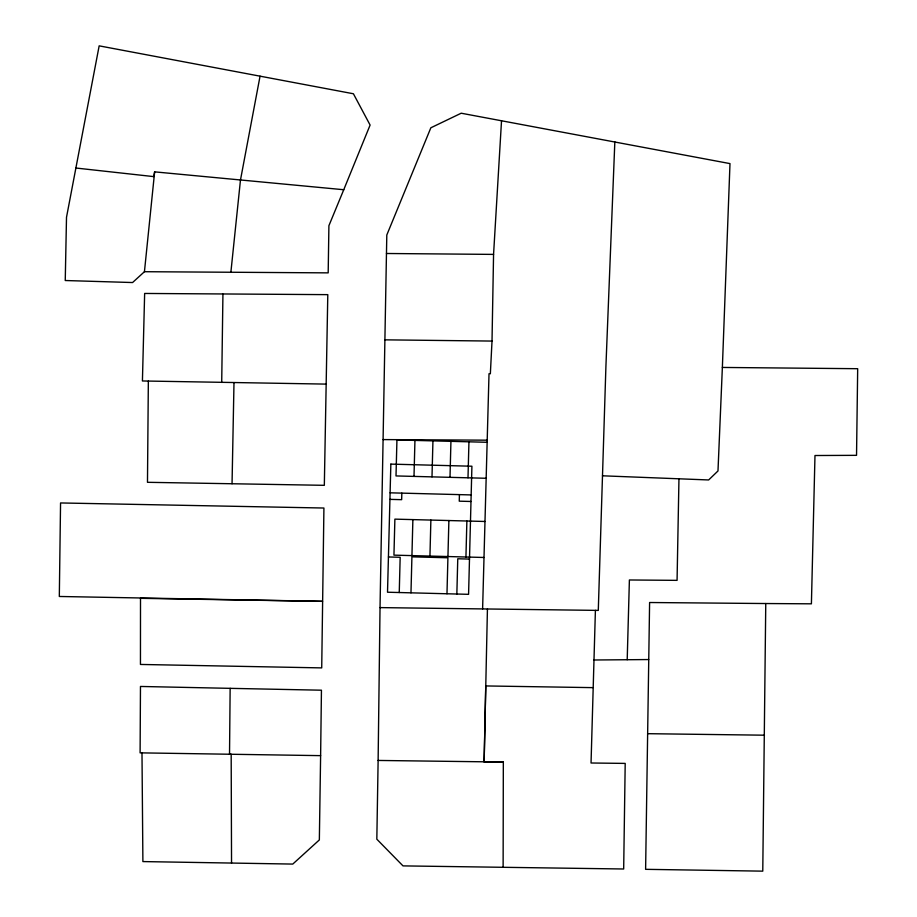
<?xml version="1.0" encoding="UTF-8"?>
<svg xmlns="http://www.w3.org/2000/svg" width="917" height="917" viewBox="0 0 917 917"><rect width="100%" height="100%" fill="white"/><g stroke="black" fill="none" stroke-linecap="round" stroke-linejoin="round"><path stroke-width="1.38" d="M503.124 867.15L503.33 762.05L378.125 760.445L376.83 839.193L402.999 865.889L623.675 868.995L625.199 763.403L591.041 763.001L595.408 610.367M148.348 381.082L147.477 482.308L324.331 485.322L327.793 294.644L144.645 293.451L142.422 380.968L326.188 384.108M141.986 752.891L142.892 861.579L292.775 864.078L319.345 839.926L320.618 755.642L140.106 752.857L140.473 686.455L230.144 688.346L229.525 754.232L231.176 754.267L231.542 863.057M765.764 603.535L649.603 602.515L645.614 869.327L762.772 871.15L765.764 603.535L811.407 603.822L814.984 455.52L856.535 455.336L857.682 368.703L722.367 367.442L717.988 470.96L708.646 479.958L602.492 475.797M320.618 755.642L321.443 690.203L230.144 688.346M378.125 760.445L380.028 607.604L386.802 235.016L430.852 127.784L461.205 113.215L729.989 163.604L722.367 367.442M221.708 382.446L222.934 294.128M380.028 607.604L482.606 608.922L489.013 373.723L490.354 373.758L492.016 341.067L493.564 254.399L501.53 120.7M232.047 483.752L233.995 382.676M678.958 478.789L677.067 580.358L629.394 579.98L627.205 659.736M503.33 762.05L484.13 761.844L485.769 685.939L592.795 687.635M484.13 761.844L487.431 608.98M399.25 592.531L400.167 557.272L388.43 556.974M401.829 493.128L401.657 499.673L389.931 499.375M410.976 592.841L411.916 556.837L447.909 557.777L446.98 593.769M411.939 555.599L412.879 519.607M414.003 476.404L414.942 440.401M429.947 556.069L430.875 520.077M431.999 476.874L432.939 440.871M447.943 556.539L448.883 520.535M450.006 477.344L450.935 441.341M456.849 594.033L457.766 558.774L469.493 559.083M459.428 494.618L459.257 501.175L470.994 501.484M465.939 557.009L466.879 521.005M468.002 477.803L468.942 441.811M614.837 141.826L605.908 366.582L598.285 610.401L482.606 608.922M144.439 271.707L154.641 171.857L343.749 189.727L370.101 125.067L353.412 93.763L99.162 45.85L66.505 217.283L65.245 280.522L132.575 282.539L144.439 271.707L328.183 272.865L328.905 225.697L343.749 189.727M230.878 272.269L240.472 180.03L260.05 76.18M154.641 171.857L153.769 176.614L75.905 168.029M593.643 659.999L648.697 659.552M383.088 439.587L486.996 440.171M386.447 253.493L493.564 254.399M384.899 339.84L492.016 341.067M647.608 733.68L764.446 735.193M486.938 442.281L396.935 439.931L396.006 475.934L485.999 478.273M390.103 492.819L471.155 494.928M484.875 521.475L394.883 519.137L393.943 555.14L483.947 557.479M140.507 598.32L140.45 664.447L321.718 667.897L323.919 508.029L60.556 502.952L59.318 596.474L322.555 601.346L140.507 598.32M390.848 464.117L387.513 592.222L468.576 594.331L471.911 466.226L390.848 464.117"/></g></svg>
